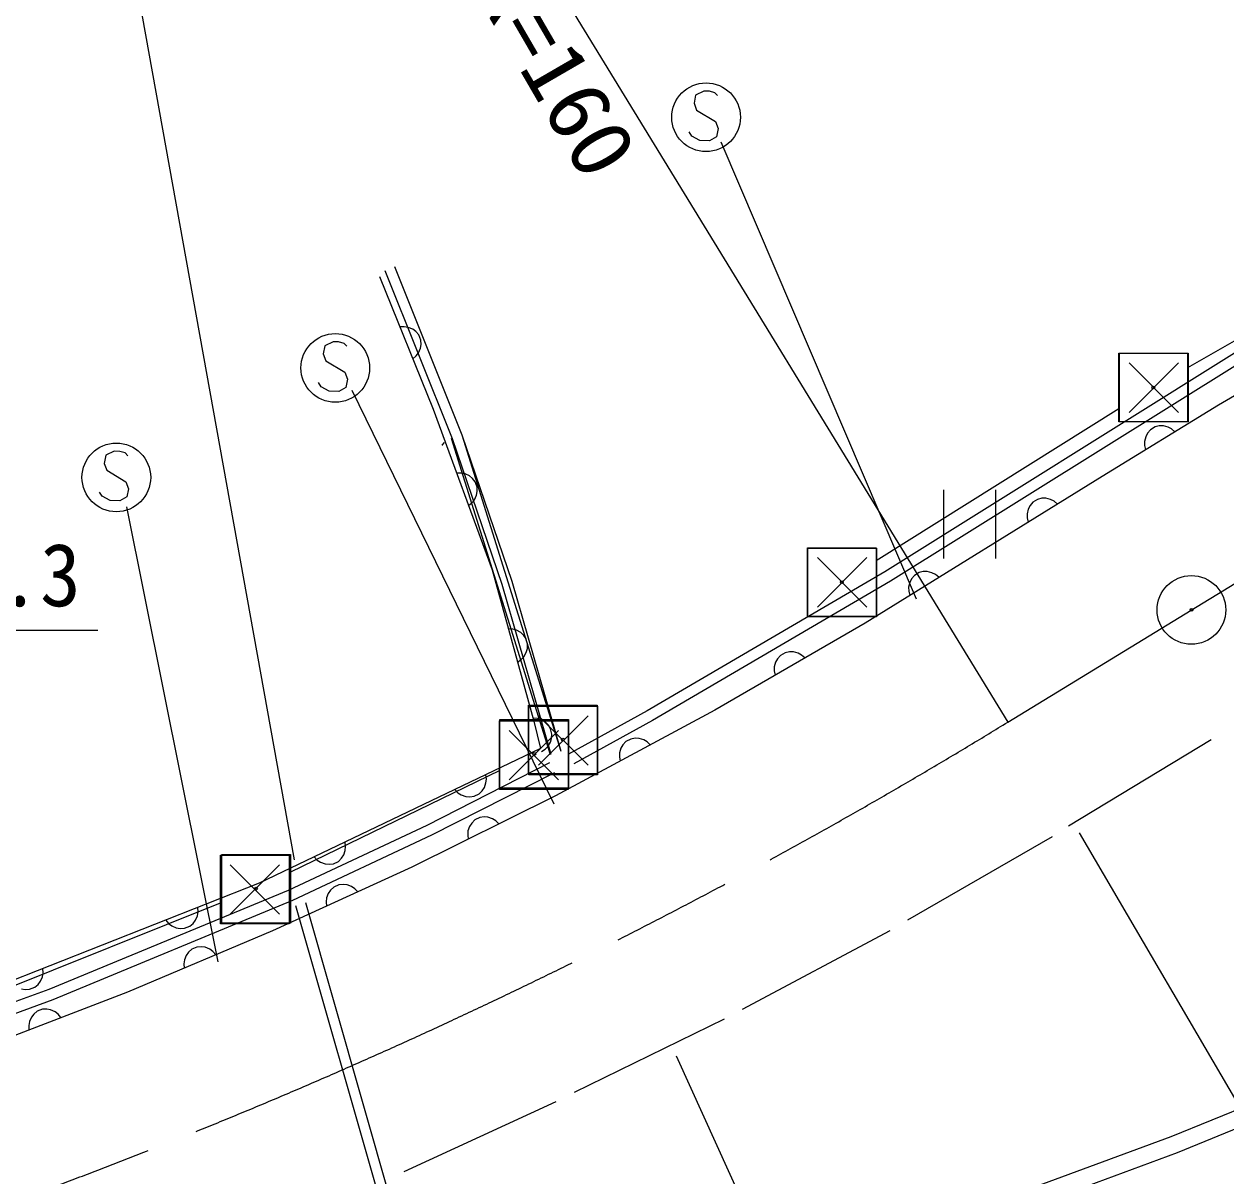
# Model space of a CAD drawing. Units: millimetres, scale not verified. Extents: x 40000 to 680000, y 20000 to 380000.
# Drawn here: x 424442 to 459442, y 272831 to 306377 of the extents above; entities that cross this region are included whole.
import ezdxf
from ezdxf.enums import TextEntityAlignment as Align

# ---------------------------------------------------------------- set-up
doc = ezdxf.new("R2010")
doc.units = ezdxf.units.MM
doc.header["$LTSCALE"] = 1000
doc.linetypes.add('CHAIN', pattern=[18.5, 12, -1.5, 3.5, -1.5])
for name, color, linetype, lineweight in [('M-BGD', 7, 'Continuous', 13), ('M-BGD-EXST', 7, 'Continuous', 13), ('M-BMK', 2, 'CHAIN', 13), ('M-BMK-ROW', 30, 'Continuous', 13), ('M-BMK-SRVR', 3, 'Continuous', 13), ('M-STR-HTXT', 7, 'Continuous', 13)]:
    doc.layers.add(name, color=color, linetype=linetype, lineweight=lineweight)
doc.styles.add('ＭＳ ゴシック', font='')
doc.styles.get('ＭＳ ゴシック').set_extended_font_data('MS Gothic')

# ---------------------------------------------------------------- blocks, each defined once
blk = doc.blocks.new('502[3708][2662][2745]')
at = {"color": 7, "linetype": 'Continuous', "lineweight": 13}
for p, q in [((-1.154, 0.817), (0.817, 1.154)), ((0.817, 1.154), (1.154, -0.817)), ((-0.817, -1.154), (-1.154, 0.817)), ((0.588, 0.831), (-0.588, -0.831)), ((0.831, -0.588), (-0.831, 0.588)), ((1.154, -0.817), (-0.817, -1.154))]:
    blk.add_line(p, q, dxfattribs=at)

msp = doc.modelspace()

# ---------------------------------------------------------------- linework, layer by layer
at = {"layer": 'M-BGD'}
for p, q in [((437196, 294406), (435238, 299305)), ((434792, 299022), (436360, 295160)), ((436915, 294302), (434959, 299193)), ((435514, 297562), (435388, 297554)), ((435630, 297544), (435514, 297562)), ((435760, 297489), (435630, 297544)), ((435853, 297419), (435760, 297489)), ((435935, 297323), (435853, 297419)), ((435995, 297175), (435935, 297323)), ((436004, 297049), (435995, 297175)), ((462602, 297258), (459225, 295282)), ((435860, 296710), (435931, 296803)), ((435931, 296803), (435986, 296933)), ((435986, 296933), (436004, 297049)), ((435764, 296628), (435860, 296710)), ((459694, 296788), (449508, 290424)), ((459858, 296514), (449674, 290150)), ((436360, 295160), (438071, 290487)), ((459225, 295282), (455835, 293204)), ((440082, 285189), (437196, 294406)), ((438653, 290146), (437196, 294406)), ((457107, 294359), (457074, 294221)), ((457161, 294462), (457107, 294359)), ((457242, 294559), (457161, 294462)), ((457379, 294643), (457242, 294559)), ((457502, 294671), (457379, 294643)), ((457619, 294672), (457502, 294671)), ((457756, 294639), (457619, 294672)), ((457860, 294586), (457756, 294639)), ((457956, 294504), (457860, 294586)), ((436621, 294116), (436691, 294186)), ((436621, 294116), (436632, 294106)), ((439777, 285094), (436891, 294311)), ((438367, 290056), (436915, 294302)), ((457074, 294221), (457075, 294105)), ((457075, 294105), (457104, 293982)), ((437170, 293297), (437044, 293293)), ((437285, 293275), (437170, 293297)), ((437413, 293215), (437285, 293275)), ((437504, 293142), (437413, 293215)), ((437583, 293043), (437504, 293142)), ((437638, 292893), (437583, 293043)), ((455835, 293204), (448932, 288933)), ((437560, 292524), (437619, 292652)), ((437619, 292652), (437641, 292766)), ((437641, 292766), (437638, 292893)), ((451218, 292812), (451218, 290812)), ((452738, 290812), (452738, 292812)), ((437388, 292354), (437487, 292433)), ((437487, 292433), (437560, 292524)), ((453686, 292250), (453654, 292113)), ((453739, 292354), (453686, 292250)), ((453820, 292451), (453739, 292354)), ((453957, 292535), (453820, 292451)), ((454080, 292565), (453957, 292535)), ((454196, 292566), (454080, 292565)), ((454334, 292534), (454196, 292566)), ((454438, 292480), (454334, 292534)), ((454535, 292399), (454438, 292480)), ((453654, 292113), (453655, 291996)), ((453655, 291996), (453684, 291873)), ((438071, 290487), (439291, 286074)), ((449508, 290424), (442591, 286372)), ((449674, 290150), (442744, 286091)), ((450288, 290218), (450234, 290115)), ((450369, 290316), (450288, 290218)), ((450505, 290400), (450369, 290316)), ((450628, 290429), (450505, 290400)), ((450744, 290430), (450628, 290429)), ((450882, 290398), (450744, 290430)), ((450986, 290345), (450882, 290398)), ((451083, 290264), (450986, 290345)), ((439794, 285106), (438367, 290056)), ((440082, 285189), (438653, 290146)), ((450234, 290115), (450202, 289977)), ((450202, 289977), (450203, 289860)), ((450203, 289860), (450232, 289737)), ((438674, 288756), (438548, 288762)), ((438787, 288724), (438674, 288756)), ((448932, 288933), (444562, 286400)), ((438910, 288655), (438787, 288724)), ((438994, 288574), (438910, 288655)), ((439065, 288469), (438994, 288574)), ((439107, 288315), (439065, 288469)), ((439000, 287953), (439069, 288076)), ((439069, 288076), (439101, 288189)), ((439101, 288189), (439107, 288315)), ((446606, 288070), (446467, 287989)), ((446729, 288095), (446606, 288070)), ((446846, 288093), (446729, 288095)), ((446983, 288057), (446846, 288093)), ((447085, 288001), (446983, 288057)), ((438814, 287798), (438919, 287869)), ((438919, 287869), (439000, 287953)), ((446327, 287792), (446291, 287656)), ((446383, 287895), (446327, 287792)), ((446467, 287989), (446383, 287895)), ((447180, 287917), (447085, 288001)), ((446291, 287656), (446289, 287539)), ((446289, 287539), (446314, 287415)), ((444562, 286400), (439917, 283896)), ((442591, 286372), (440295, 285118)), ((439395, 286153), (439269, 286163)), ((439291, 286074), (439486, 285282)), ((439507, 286119), (439395, 286153)), ((439628, 286046), (439507, 286119)), ((439710, 285963), (439628, 286046)), ((439777, 285856), (439710, 285963)), ((442744, 286091), (440448, 284837)), ((439816, 285701), (439777, 285856)), ((439805, 285574), (439816, 285701)), ((439486, 285282), (431294, 281356)), ((439508, 285192), (439615, 285260)), ((439615, 285260), (439698, 285342)), ((439698, 285342), (439771, 285463)), ((439771, 285463), (439805, 285574)), ((441824, 285287), (441783, 285151)), ((441884, 285387), (441824, 285287)), ((441970, 285479), (441884, 285387)), ((442111, 285555), (441970, 285479)), ((442236, 285577), (442111, 285555)), ((442352, 285572), (442236, 285577)), ((442488, 285531), (442352, 285572)), ((442588, 285472), (442488, 285531)), ((442680, 285385), (442588, 285472)), ((459016, 285535), (454854, 283018)), ((441783, 285151), (441778, 285035)), ((441778, 285035), (441800, 284910)), ((439746, 284860), (436170, 283040)), ((439891, 284575), (436310, 282752)), ((437847, 284141), (437894, 284275)), ((437905, 284391), (437889, 284516)), ((437894, 284275), (437905, 284391)), ((439917, 283896), (435736, 281819)), ((436987, 284084), (437075, 283993)), ((437075, 283993), (437172, 283929)), ((437172, 283929), (437306, 283882)), ((437306, 283882), (437422, 283871)), ((437422, 283871), (437547, 283887)), ((437547, 283887), (437692, 283956)), ((437692, 283956), (437783, 284044)), ((437783, 284044), (437847, 284141)), ((437568, 283198), (437478, 283109)), ((437711, 283269), (437568, 283198)), ((437837, 283287), (437711, 283269)), ((437953, 283277), (437837, 283287)), ((438087, 283232), (437953, 283277)), ((438185, 283169), (438087, 283232)), ((438274, 283080), (438185, 283169)), ((436170, 283040), (432131, 281144)), ((437370, 282877), (437361, 282760)), ((437415, 283011), (437370, 282877)), ((437478, 283109), (437415, 283011)), ((436310, 282752), (432260, 280851)), ((433808, 282428), (433793, 282553)), ((437361, 282760), (437379, 282635)), ((454377, 282709), (450169, 280284)), ((432891, 282121), (432979, 282030)), ((433686, 282081), (433751, 282178)), ((433751, 282178), (433798, 282312)), ((433798, 282312), (433808, 282428)), ((435736, 281819), (431682, 279970)), ((432979, 282030), (433076, 281966)), ((433076, 281966), (433210, 281919)), ((433210, 281919), (433326, 281908)), ((433326, 281908), (433451, 281924)), ((433451, 281924), (433595, 281993)), ((433595, 281993), (433686, 282081)), ((431294, 281356), (422269, 277801)), ((432131, 281144), (425164, 278257)), ((433303, 281061), (433254, 280929)), ((433369, 281157), (433303, 281061)), ((433462, 281244), (433369, 281157)), ((433607, 281310), (433462, 281244)), ((433733, 281323), (433607, 281310)), ((433849, 281310), (433733, 281323)), ((433981, 281261), (433849, 281310)), ((434077, 281195), (433981, 281261)), ((434164, 281102), (434077, 281195)), ((432260, 280851), (425280, 277959)), ((432347, 280707), (437318, 263322)), ((432635, 280790), (437607, 263405)), ((433254, 280929), (433240, 280813)), ((433240, 280813), (433254, 280687)), ((429434, 280279), (429490, 280409)), ((429490, 280409), (429510, 280524)), ((429510, 280524), (429503, 280650)), ((428572, 280284), (428654, 280187)), ((428654, 280187), (428746, 280116)), ((428746, 280116), (428876, 280059)), ((428876, 280059), (428991, 280040)), ((428991, 280040), (429117, 280047)), ((429117, 280047), (429266, 280106)), ((429266, 280106), (429363, 280187)), ((429363, 280187), (429434, 280279)), ((431682, 279970), (427452, 278185)), ((449659, 279971), (445359, 277683)), ((429235, 279350), (429166, 279256)), ((429330, 279433), (429235, 279350)), ((429477, 279495), (429330, 279433)), ((429604, 279505), (429477, 279495)), ((429719, 279489), (429604, 279505)), ((429850, 279436), (429719, 279489)), ((429944, 279367), (429850, 279436)), ((430028, 279272), (429944, 279367)), ((429113, 279125), (429097, 279009)), ((429097, 279009), (429106, 278883)), ((429166, 279256), (429113, 279125)), ((424922, 278502), (424978, 278632)), ((424978, 278632), (424997, 278747)), ((424997, 278747), (424991, 278873)), ((425164, 278257), (420312, 276496)), ((424364, 278282), (424479, 278263)), ((424479, 278263), (424605, 278270)), ((424605, 278270), (424754, 278328)), ((424754, 278328), (424851, 278410)), ((424851, 278410), (424922, 278502)), ((425280, 277959), (420421, 276195)), ((427452, 278185), (422651, 276343)), ((424827, 277628), (424729, 277547)), ((424976, 277685), (424827, 277628)), ((425102, 277690), (424976, 277685)), ((425217, 277670), (425102, 277690)), ((425346, 277613), (425217, 277670)), ((425438, 277541), (425346, 277613)), ((424599, 277326), (424579, 277211)), ((424579, 277211), (424585, 277085)), ((424657, 277455), (424599, 277326)), ((424729, 277547), (424657, 277455)), ((425518, 277443), (425438, 277541)), ((444831, 277395), (440462, 275263)), ((464117, 276537), (457841, 273972)), ((464263, 276057), (458022, 273506)), ((439925, 274990), (435503, 272955)), ((457841, 273972), (453105, 272221)), ((458022, 273506), (453272, 271750))]:
    msp.add_line(p, q, dxfattribs=at)
at = {"layer": 'M-BGD-EXST'}
for p, q in [((443999, 304310), (443953, 304071)), ((444242, 304424), (443999, 304310)), ((444402, 304420), (444242, 304424)), ((444561, 304377), (444402, 304420)), ((444639, 304295), (444561, 304377)), ((443953, 304071), (444028, 303869)), ((444028, 303869), (444580, 303536)), ((444580, 303536), (444655, 303334)), ((443889, 303113), (443812, 303235)), ((444126, 302987), (443889, 303113)), ((444655, 303334), (444609, 303095)), ((444406, 302980), (444126, 302987)), ((444609, 303095), (444406, 302980)), ((450430, 289630), (444743, 302937)), ((433202, 297009), (433156, 296770)), ((433444, 297123), (433202, 297009)), ((433604, 297119), (433444, 297123)), ((433763, 297076), (433604, 297119)), ((433841, 296994), (433763, 297076)), ((433156, 296770), (433231, 296568)), ((433231, 296568), (433783, 296235)), ((433783, 296235), (433858, 296033)), ((433092, 295812), (433015, 295934)), ((433329, 295686), (433092, 295812)), ((433812, 295794), (433609, 295679)), ((433858, 296033), (433812, 295794)), ((433609, 295679), (433329, 295686)), ((439881, 283657), (433998, 295706)), ((426826, 293822), (426780, 293583)), ((427069, 293936), (426826, 293822)), ((427229, 293932), (427069, 293936)), ((427388, 293888), (427229, 293932)), ((427466, 293806), (427388, 293888)), ((426780, 293583), (426855, 293381)), ((426855, 293381), (427407, 293047)), ((427407, 293047), (427482, 292845)), ((426717, 292624), (426640, 292746)), ((426954, 292498), (426717, 292624)), ((427436, 292606), (427234, 292491)), ((427482, 292845), (427436, 292606)), ((427234, 292491), (426954, 292498)), ((430099, 279066), (427436, 292321)), ((455166, 282825), (463163, 269153)), ((443429, 276326), (450004, 261889))]:
    msp.add_line(p, q, dxfattribs=at)
for centre in [(444303, 303663), (433506, 296362), (427130, 293174)]:
    msp.add_circle(centre, 1000, dxfattribs=at)
at = {"layer": 'M-BMK'}
msp.add_line((453087, 286045), (460569, 290620), dxfattribs=at)
msp.add_arc((369472, 422458), 160000, 272.14328, 301.50641, dxfattribs=at)
at = {"layer": 'M-BMK-ROW'}
for p, q in [((464737, 300049), (458327, 296367)), ((456327, 294793), (456327, 296793)), ((456327, 296793), (458327, 296793)), ((458327, 296793), (458327, 294793)), ((456327, 295168), (449258, 290749)), ((458327, 294793), (456327, 294793)), ((447258, 289124), (447258, 291124)), ((447258, 291124), (449258, 291124)), ((449258, 291124), (449258, 289124)), ((449258, 289124), (447258, 289124)), ((439134, 284543), (439134, 286543)), ((439134, 286543), (441134, 286543)), ((441134, 286543), (441134, 284543)), ((438302, 284120), (438302, 286120)), ((438302, 286120), (440302, 286120)), ((440302, 286120), (440302, 284120)), ((438302, 284636), (432198, 281681)), ((441134, 284543), (439134, 284543)), ((440302, 284120), (438302, 284120)), ((430198, 280197), (430198, 282197)), ((430198, 282197), (432198, 282197)), ((432198, 282197), (432198, 280197)), ((430198, 280796), (423254, 278011)), ((432198, 280197), (430198, 280197))]:
    msp.add_line(p, q, dxfattribs=at)
for centre in [(457327, 295793), (448258, 290124), (440134, 285543), (439302, 285120), (431198, 281197)]:
    msp.add_circle(centre, 40, dxfattribs=at)
at = {"layer": 'M-BMK-SRVR'}
for radius in [1000, 40]:
    msp.add_circle((458436, 289316), radius, dxfattribs=at)
at = {"layer": 'M-STR-HTXT'}
for p, q in [((427138, 310764), (432312, 282037)), ((438997, 309068), (453088, 286046)), ((399911, 288724), (426595, 288724))]:
    msp.add_line(p, q, dxfattribs=at)

# ---------------------------------------------------------------- block references
at = {"layer": 'M-BGD', "xscale": 1000, "yscale": 1000, "rotation": 350.29151}
for p in [(457342, 295788), (448266, 290118), (440146, 285511), (439286, 285087), (431165, 281174)]:
    msp.add_blockref('502[3708][2662][2745]', p, dxfattribs=at)

# ---------------------------------------------------------------- texts
at = {"layer": 'M-STR-HTXT', "style": 'ＭＳ ゴシック', "width": 1.05}
msp.add_text('R=160', height=1833, rotation=300.098, dxfattribs=at).set_placement((437038, 307104), align=Align.BOTTOM_LEFT)
at = {"layer": 'M-STR-HTXT', "style": 'ＭＳ ゴシック', "width": 0.95}
msp.add_text('ヒュ-ム管φ=300 L=10.3', height=1833, dxfattribs=at).set_placement((400578, 288872), align=Align.BOTTOM_LEFT)

doc.saveas('drawing.dxf')
